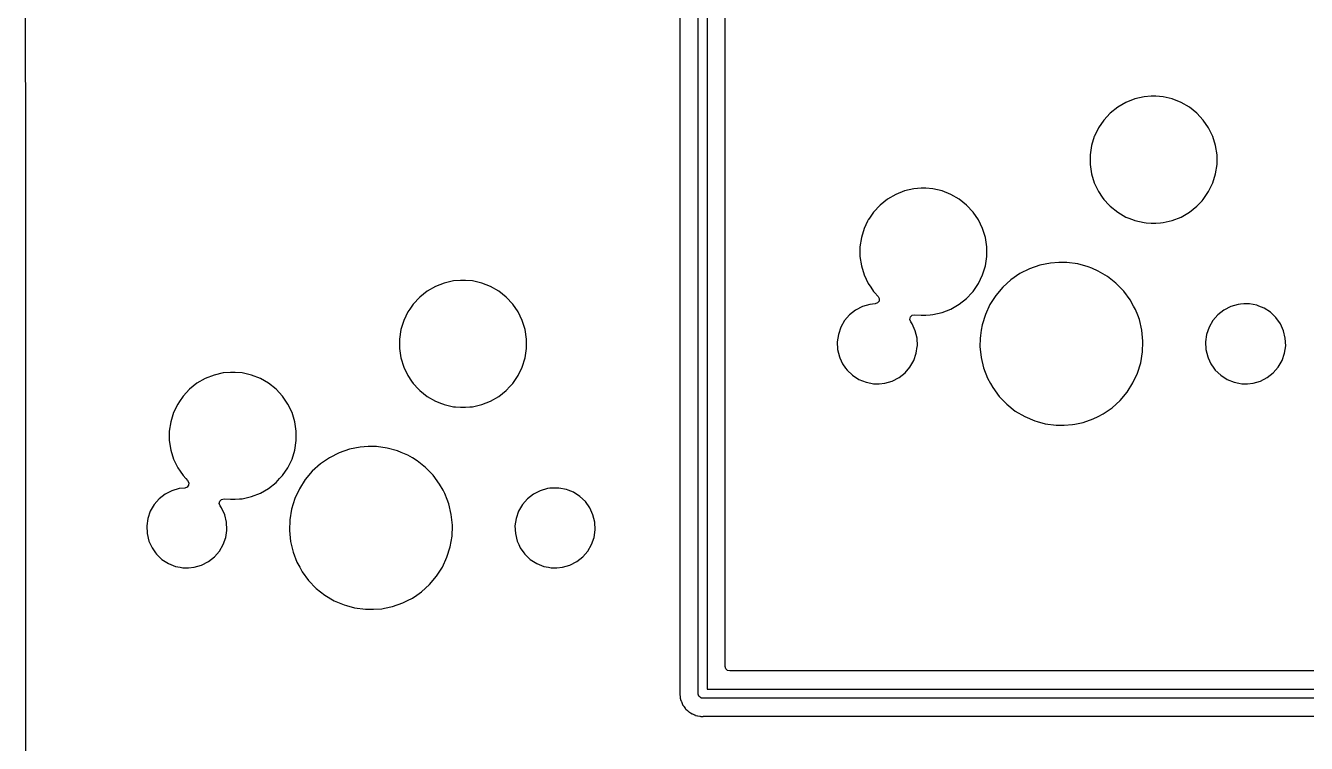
# Model space of a CAD drawing. Extents: x 100.2 to 199.4, y -159.8 to -70.5.
# Drawn here: x 100.2 to 135.53, y -112.37 to -92.57 of the extents above; entities that cross this region are included whole.
import ezdxf

# ---------------------------------------------------------------- set-up
doc = ezdxf.new("R2010")
doc.units = 0
doc.layers.add('BLACK', color=7, linetype='CONTINUOUS')

msp = doc.modelspace()

# ---------------------------------------------------------------- linework, layer by layer
at = {"layer": 'BLACK', "linetype": 'CONTINUOUS'}
for p, q in [((118.755, -111), (118.755, -84.5618)), ((119.005, -84.51), (119.005, -110.875)), ((119.505, -96.3972), (119.505, -84.5927)), ((118.254, -85.0516), (118.254, -110.929)), ((100.205, -96.4696), (100.203, -87.3234)), ((130.556, -94.6844), (130.329, -94.8156)), ((130.801, -94.5886), (130.556, -94.6844)), ((131.056, -94.5302), (130.801, -94.5886)), ((131.253, -94.5155), (131.056, -94.5302)), ((131.383, -94.5155), (131.253, -94.5155)), ((131.253, -94.5155), (131.253, -94.5155)), ((131.58, -94.5302), (131.383, -94.5155)), ((131.383, -94.5155), (131.383, -94.5155)), ((131.835, -94.5886), (131.58, -94.5302)), ((132.08, -94.6844), (131.835, -94.5886)), ((132.307, -94.8156), (132.08, -94.6844)), ((130.124, -94.9792), (129.946, -95.1715)), ((130.329, -94.8156), (130.124, -94.9792)), ((132.512, -94.9792), (132.307, -94.8156)), ((132.307, -94.8156), (132.307, -94.8156)), ((132.69, -95.1715), (132.512, -94.9792)), ((132.512, -94.9792), (132.512, -94.9792)), ((132.512, -94.9792), (132.512, -94.9792)), ((129.798, -95.3883), (129.687, -95.6192)), ((129.946, -95.1715), (129.798, -95.3883)), ((132.838, -95.3883), (132.69, -95.1715)), ((132.69, -95.1715), (132.69, -95.1715)), ((132.69, -95.1715), (132.69, -95.1715)), ((132.952, -95.6247), (132.838, -95.3883)), ((129.684, -95.6247), (129.607, -95.8754)), ((129.687, -95.6192), (129.684, -95.6247)), ((133.029, -95.8754), (132.952, -95.6247)), ((129.607, -95.8754), (129.567, -96.1348)), ((133.069, -96.1348), (133.029, -95.8754)), ((119.505, -101.293), (119.505, -96.3972)), ((129.567, -96.1348), (129.567, -96.3972)), ((129.567, -96.3972), (129.607, -96.6566)), ((133.029, -96.6566), (133.069, -96.3972)), ((133.069, -96.3972), (133.069, -96.1348)), ((100.207, -101.477), (100.205, -96.4696)), ((129.607, -96.6566), (129.684, -96.9073)), ((132.952, -96.9073), (133.029, -96.6566)), ((124.451, -97.1286), (124.206, -97.2244)), ((124.706, -97.0702), (124.451, -97.1286)), ((124.903, -97.0555), (124.706, -97.0702)), ((125.033, -97.0555), (124.903, -97.0555)), ((124.903, -97.0555), (124.903, -97.0555)), ((125.23, -97.0702), (125.033, -97.0555)), ((125.033, -97.0555), (125.033, -97.0555)), ((125.485, -97.1286), (125.23, -97.0702)), ((125.73, -97.2244), (125.485, -97.1286)), ((129.684, -96.9073), (129.798, -97.1437)), ((129.798, -97.1437), (129.905, -97.3013)), ((132.69, -97.3605), (132.838, -97.1437)), ((132.838, -97.1437), (132.952, -96.9073)), ((123.979, -97.3556), (123.774, -97.5192)), ((124.206, -97.2244), (123.979, -97.3556)), ((125.957, -97.3556), (125.73, -97.2244)), ((126.162, -97.5192), (125.957, -97.3556)), ((125.957, -97.3556), (125.957, -97.3556)), ((129.905, -97.3013), (129.946, -97.3605)), ((129.946, -97.3605), (130.093, -97.5192)), ((132.512, -97.5528), (132.655, -97.3981)), ((132.655, -97.3981), (132.69, -97.3605)), ((132.69, -97.3605), (132.69, -97.3605)), ((132.69, -97.3605), (132.69, -97.3605)), ((123.501, -97.8496), (123.458, -97.9137)), ((123.596, -97.7115), (123.501, -97.8496)), ((123.774, -97.5192), (123.596, -97.7115)), ((126.34, -97.7115), (126.162, -97.5192)), ((126.162, -97.5192), (126.162, -97.5192)), ((126.162, -97.5192), (126.162, -97.5192)), ((126.488, -97.9283), (126.34, -97.7115)), ((126.34, -97.7115), (126.34, -97.7115)), ((126.34, -97.7115), (126.34, -97.7115)), ((130.093, -97.5192), (130.124, -97.5528)), ((130.124, -97.5528), (130.329, -97.7164)), ((130.329, -97.7164), (130.556, -97.8476)), ((130.556, -97.8476), (130.638, -97.8795)), ((131.835, -97.9434), (132.08, -97.8476)), ((132.08, -97.8476), (132.307, -97.7164)), ((132.307, -97.7164), (132.512, -97.5528)), ((123.334, -98.1647), (123.257, -98.4154)), ((123.431, -97.9634), (123.334, -98.1647)), ((123.448, -97.9283), (123.431, -97.9634)), ((123.458, -97.9137), (123.448, -97.9283)), ((126.602, -98.1647), (126.488, -97.9283)), ((126.679, -98.4154), (126.602, -98.1647)), ((130.638, -97.8795), (130.785, -97.9373)), ((130.785, -97.9373), (130.801, -97.9434)), ((130.801, -97.9434), (131.056, -98.0018)), ((131.056, -98.0018), (131.112, -98.006)), ((131.112, -98.006), (131.253, -98.0165)), ((131.253, -98.0165), (131.253, -98.0165)), ((131.253, -98.0165), (131.383, -98.0165)), ((131.383, -98.0165), (131.507, -98.0073)), ((131.383, -98.0165), (131.383, -98.0165)), ((131.507, -98.0073), (131.58, -98.0018)), ((131.58, -98.0018), (131.835, -97.9434)), ((123.257, -98.4154), (123.218, -98.6748)), ((126.718, -98.6748), (126.679, -98.4154)), ((123.218, -98.6748), (123.218, -98.9372)), ((126.718, -98.9372), (126.718, -98.6748)), ((123.218, -98.9372), (123.257, -99.1966)), ((123.257, -99.1966), (123.334, -99.4473)), ((126.602, -99.4473), (126.679, -99.1966)), ((126.679, -99.1966), (126.718, -98.9372)), ((127.9, -99.2751), (127.632, -99.4106)), ((128.184, -99.1765), (127.9, -99.2751)), ((128.478, -99.1166), (128.184, -99.1765)), ((128.703, -99.1016), (128.478, -99.1166)), ((128.928, -99.1016), (128.703, -99.1016)), ((128.703, -99.1016), (128.703, -99.1016)), ((129.226, -99.1417), (128.928, -99.1016)), ((129.516, -99.221), (129.226, -99.1417)), ((129.226, -99.1417), (129.226, -99.1417)), ((129.226, -99.1417), (129.226, -99.1417)), ((129.611, -99.2616), (129.516, -99.221)), ((129.793, -99.3383), (129.611, -99.2616)), ((112.006, -99.6102), (111.751, -99.6686)), ((112.203, -99.5955), (112.006, -99.6102)), ((112.333, -99.5955), (112.203, -99.5955)), ((112.203, -99.5955), (112.203, -99.5955)), ((112.53, -99.6102), (112.333, -99.5955)), ((112.333, -99.5955), (112.333, -99.5955)), ((112.785, -99.6686), (112.53, -99.6102)), ((123.334, -99.4473), (123.448, -99.6837)), ((126.488, -99.6837), (126.602, -99.4473)), ((127.384, -99.5807), (127.161, -99.7822)), ((127.632, -99.4106), (127.384, -99.5807)), ((129.922, -99.4149), (129.793, -99.3383)), ((130.051, -99.4915), (129.922, -99.4149)), ((130.275, -99.6686), (130.051, -99.4915)), ((111.279, -99.8956), (111.074, -100.059)), ((111.506, -99.7644), (111.279, -99.8956)), ((111.751, -99.6686), (111.506, -99.7644)), ((113.03, -99.7644), (112.785, -99.6686)), ((113.257, -99.8956), (113.03, -99.7644)), ((113.462, -100.059), (113.257, -99.8956)), ((113.257, -99.8956), (113.257, -99.8956)), ((123.448, -99.6837), (123.515, -99.7822)), ((123.515, -99.7822), (123.596, -99.9005)), ((123.596, -99.9005), (123.623, -99.9297)), ((123.623, -99.9297), (123.722, -100.037)), ((126.162, -100.093), (126.313, -99.9297)), ((126.313, -99.9297), (126.34, -99.9005)), ((126.34, -99.9005), (126.488, -99.6837)), ((126.34, -99.9005), (126.34, -99.9005)), ((126.34, -99.9005), (126.34, -99.9005)), ((127.161, -99.7822), (126.967, -100.012)), ((130.287, -99.6777), (130.275, -99.6686)), ((130.496, -99.8937), (130.287, -99.6777)), ((130.674, -100.136), (130.496, -99.8937)), ((110.896, -100.252), (110.798, -100.394)), ((111.074, -100.059), (110.896, -100.252)), ((113.64, -100.252), (113.462, -100.059)), ((113.462, -100.059), (113.462, -100.059)), ((113.462, -100.059), (113.462, -100.059)), ((113.788, -100.468), (113.64, -100.252)), ((113.64, -100.252), (113.64, -100.252)), ((113.64, -100.252), (113.64, -100.252)), ((123.287, -100.319), (123.1, -100.415)), ((123.489, -100.26), (123.287, -100.319)), ((123.643, -100.245), (123.489, -100.26)), ((123.707, -100.22), (123.643, -100.245)), ((123.747, -100.166), (123.707, -100.22)), ((123.722, -100.037), (123.753, -100.098)), ((123.753, -100.098), (123.747, -100.166)), ((125.73, -100.388), (125.957, -100.256)), ((125.957, -100.256), (126.162, -100.093)), ((126.805, -100.265), (126.679, -100.538)), ((126.967, -100.012), (126.805, -100.265)), ((130.768, -100.308), (130.674, -100.136)), ((130.818, -100.399), (130.768, -100.308)), ((133.447, -100.319), (133.26, -100.415)), ((133.649, -100.26), (133.447, -100.319)), ((133.718, -100.253), (133.649, -100.26)), ((133.806, -100.245), (133.718, -100.253)), ((133.963, -100.245), (133.806, -100.245)), ((134.17, -100.284), (133.963, -100.245)), ((133.963, -100.245), (133.963, -100.245)), ((134.219, -100.304), (134.17, -100.284)), ((134.17, -100.284), (134.17, -100.284)), ((134.17, -100.284), (134.17, -100.284)), ((134.365, -100.363), (134.219, -100.304)), ((110.748, -100.468), (110.634, -100.705)), ((110.798, -100.394), (110.748, -100.468)), ((113.902, -100.705), (113.788, -100.468)), ((122.934, -100.545), (122.797, -100.704)), ((123.1, -100.415), (122.934, -100.545)), ((124.595, -100.674), (124.611, -100.606)), ((124.618, -100.739), (124.595, -100.674)), ((124.611, -100.606), (124.66, -100.558)), ((124.66, -100.558), (124.728, -100.543)), ((124.728, -100.543), (124.903, -100.556)), ((124.903, -100.556), (124.903, -100.556)), ((124.903, -100.556), (125.033, -100.556)), ((125.033, -100.556), (125.156, -100.547)), ((125.033, -100.556), (125.033, -100.556)), ((125.156, -100.547), (125.23, -100.542)), ((125.23, -100.542), (125.485, -100.483)), ((125.485, -100.483), (125.73, -100.388)), ((126.679, -100.538), (126.59, -100.825)), ((130.88, -100.558), (130.818, -100.399)), ((130.926, -100.68), (130.88, -100.558)), ((130.996, -100.972), (130.926, -100.68)), ((133.094, -100.545), (132.957, -100.704)), ((133.26, -100.415), (133.094, -100.545)), ((134.542, -100.476), (134.365, -100.363)), ((134.694, -100.621), (134.542, -100.476)), ((134.542, -100.476), (134.542, -100.476)), ((134.542, -100.476), (134.542, -100.476)), ((134.816, -100.793), (134.694, -100.621)), ((134.694, -100.621), (134.694, -100.621)), ((110.557, -100.955), (110.517, -101.215)), ((110.634, -100.705), (110.557, -100.955)), ((113.979, -100.955), (113.902, -100.705)), ((114.018, -101.215), (113.979, -100.955)), ((122.692, -100.886), (122.623, -101.085)), ((122.797, -100.704), (122.692, -100.886)), ((124.656, -100.793), (124.618, -100.739)), ((124.744, -100.984), (124.656, -100.793)), ((124.656, -100.793), (124.656, -100.793)), ((124.656, -100.793), (124.656, -100.793)), ((124.793, -101.189), (124.744, -100.984)), ((126.565, -100.973), (126.54, -101.121)), ((126.59, -100.825), (126.565, -100.973)), ((131.026, -101.271), (130.996, -100.972)), ((132.852, -100.886), (132.783, -101.085)), ((132.957, -100.704), (132.852, -100.886)), ((134.904, -100.984), (134.816, -100.793)), ((134.816, -100.793), (134.816, -100.793)), ((134.816, -100.793), (134.816, -100.793)), ((134.953, -101.189), (134.904, -100.984)), ((110.517, -101.215), (110.517, -101.477)), ((114.018, -101.477), (114.018, -101.215)), ((119.505, -110.25), (119.505, -101.293)), ((122.623, -101.085), (122.593, -101.293)), ((122.593, -101.293), (122.603, -101.503)), ((122.593, -101.293), (122.593, -101.293)), ((124.803, -101.399), (124.793, -101.189)), ((124.8, -101.421), (124.803, -101.399)), ((126.537, -101.202), (126.53, -101.421)), ((126.54, -101.121), (126.537, -101.202)), ((131.016, -101.571), (131.025, -101.293)), ((131.025, -101.293), (131.026, -101.271)), ((132.783, -101.085), (132.753, -101.293)), ((132.753, -101.293), (132.763, -101.503)), ((132.753, -101.293), (132.753, -101.293)), ((134.933, -101.607), (134.963, -101.399)), ((134.963, -101.399), (134.953, -101.189)), ((100.208, -106.373), (100.207, -101.477)), ((110.517, -101.477), (110.557, -101.737)), ((110.557, -101.737), (110.634, -101.987)), ((113.902, -101.987), (113.979, -101.737)), ((113.979, -101.737), (114.018, -101.477)), ((122.603, -101.503), (122.652, -101.708)), ((122.652, -101.708), (122.666, -101.737)), ((122.666, -101.737), (122.74, -101.899)), ((124.704, -101.806), (124.773, -101.607)), ((124.773, -101.607), (124.8, -101.421)), ((126.53, -101.421), (126.56, -101.72)), ((126.56, -101.72), (126.63, -102.012)), ((130.966, -101.867), (131.016, -101.571)), ((132.763, -101.503), (132.812, -101.708)), ((132.812, -101.708), (132.826, -101.737)), ((132.826, -101.737), (132.9, -101.899)), ((134.864, -101.806), (134.933, -101.607)), ((110.634, -101.987), (110.748, -102.224)), ((113.788, -102.224), (113.902, -101.987)), ((122.74, -101.899), (122.823, -102.016)), ((122.823, -102.016), (122.862, -102.071)), ((122.862, -102.071), (123.014, -102.216)), ((124.462, -102.147), (124.599, -101.988)), ((124.599, -101.988), (124.704, -101.806)), ((126.63, -102.012), (126.738, -102.293)), ((130.877, -102.154), (130.966, -101.867)), ((132.9, -101.899), (132.983, -102.016)), ((132.983, -102.016), (133.022, -102.071)), ((133.022, -102.071), (133.174, -102.216)), ((134.622, -102.147), (134.759, -101.988)), ((134.759, -101.988), (134.864, -101.806)), ((104.929, -102.436), (104.724, -102.599)), ((105.156, -102.304), (104.929, -102.436)), ((105.401, -102.209), (105.156, -102.304)), ((105.656, -102.15), (105.401, -102.209)), ((105.853, -102.135), (105.656, -102.15)), ((105.983, -102.135), (105.853, -102.135)), ((105.853, -102.135), (105.853, -102.135)), ((106.18, -102.15), (105.983, -102.135)), ((105.983, -102.135), (105.983, -102.135)), ((106.435, -102.209), (106.18, -102.15)), ((106.68, -102.304), (106.435, -102.209)), ((106.907, -102.436), (106.68, -102.304)), ((107.112, -102.599), (106.907, -102.436)), ((106.907, -102.436), (106.907, -102.436)), ((110.748, -102.224), (110.85, -102.373)), ((110.85, -102.373), (110.896, -102.44)), ((110.896, -102.44), (111.043, -102.599)), ((113.561, -102.526), (113.64, -102.44)), ((113.64, -102.44), (113.788, -102.224)), ((113.64, -102.44), (113.64, -102.44)), ((113.64, -102.44), (113.64, -102.44)), ((123.014, -102.216), (123.014, -102.216)), ((123.014, -102.216), (123.014, -102.216)), ((123.014, -102.216), (123.191, -102.329)), ((123.191, -102.329), (123.191, -102.329)), ((123.191, -102.329), (123.386, -102.408)), ((123.386, -102.408), (123.515, -102.432)), ((123.515, -102.432), (123.593, -102.447)), ((123.593, -102.447), (123.593, -102.447)), ((123.593, -102.447), (123.75, -102.447)), ((123.75, -102.447), (123.907, -102.432)), ((123.75, -102.447), (123.75, -102.447)), ((123.907, -102.432), (124.109, -102.373)), ((124.109, -102.373), (124.296, -102.277)), ((124.296, -102.277), (124.462, -102.147)), ((126.738, -102.293), (126.818, -102.44)), ((126.818, -102.44), (126.882, -102.556)), ((130.589, -102.68), (130.751, -102.427)), ((130.751, -102.427), (130.877, -102.154)), ((133.174, -102.216), (133.174, -102.216)), ((133.174, -102.216), (133.174, -102.216)), ((133.174, -102.216), (133.351, -102.329)), ((133.351, -102.329), (133.351, -102.329)), ((133.351, -102.329), (133.546, -102.408)), ((133.546, -102.408), (133.675, -102.432)), ((133.675, -102.432), (133.753, -102.447)), ((133.753, -102.447), (133.753, -102.447)), ((133.753, -102.447), (133.91, -102.447)), ((133.91, -102.447), (134.067, -102.432)), ((133.91, -102.447), (133.91, -102.447)), ((134.067, -102.432), (134.269, -102.373)), ((134.269, -102.373), (134.456, -102.277)), ((134.456, -102.277), (134.622, -102.147)), ((104.546, -102.792), (104.445, -102.939)), ((104.724, -102.599), (104.546, -102.792)), ((107.29, -102.792), (107.112, -102.599)), ((107.112, -102.599), (107.112, -102.599)), ((107.112, -102.599), (107.112, -102.599)), ((107.438, -103.008), (107.29, -102.792)), ((107.29, -102.792), (107.29, -102.792)), ((107.29, -102.792), (107.29, -102.792)), ((111.043, -102.599), (111.074, -102.633)), ((111.074, -102.633), (111.279, -102.796)), ((111.279, -102.796), (111.506, -102.928)), ((113.03, -102.928), (113.257, -102.796)), ((113.257, -102.796), (113.462, -102.633)), ((113.462, -102.633), (113.561, -102.526)), ((126.882, -102.556), (127.06, -102.798)), ((127.06, -102.798), (127.269, -103.014)), ((130.395, -102.91), (130.589, -102.68)), ((104.398, -103.008), (104.284, -103.245)), ((104.445, -102.939), (104.398, -103.008)), ((107.552, -103.245), (107.438, -103.008)), ((111.506, -102.928), (111.675, -102.994)), ((111.675, -102.994), (111.727, -103.014)), ((111.727, -103.014), (111.751, -103.023)), ((111.751, -103.023), (112.006, -103.082)), ((112.006, -103.082), (112.062, -103.086)), ((112.062, -103.086), (112.203, -103.096)), ((112.203, -103.096), (112.203, -103.096)), ((112.203, -103.096), (112.333, -103.096)), ((112.333, -103.096), (112.456, -103.087)), ((112.333, -103.096), (112.333, -103.096)), ((112.456, -103.087), (112.53, -103.082)), ((112.53, -103.082), (112.785, -103.023)), ((112.785, -103.023), (113.03, -102.928)), ((127.269, -103.014), (127.505, -103.201)), ((129.924, -103.281), (130.172, -103.111)), ((130.172, -103.111), (130.395, -102.91)), ((104.207, -103.495), (104.167, -103.755)), ((104.284, -103.245), (104.207, -103.495)), ((107.629, -103.495), (107.552, -103.245)), ((107.668, -103.755), (107.629, -103.495)), ((127.505, -103.201), (127.763, -103.354)), ((127.763, -103.354), (128.04, -103.471)), ((128.04, -103.471), (128.04, -103.471)), ((128.04, -103.471), (128.04, -103.471)), ((128.04, -103.471), (128.104, -103.488)), ((128.104, -103.488), (128.33, -103.55)), ((129.151, -103.56), (129.372, -103.515)), ((129.372, -103.515), (129.656, -103.417)), ((129.656, -103.417), (129.79, -103.349)), ((129.79, -103.349), (129.924, -103.281)), ((129.924, -103.281), (129.924, -103.281)), ((104.167, -103.755), (104.167, -104.017)), ((107.668, -104.017), (107.668, -103.755)), ((128.33, -103.55), (128.628, -103.59)), ((128.628, -103.59), (128.853, -103.59)), ((128.853, -103.59), (129.078, -103.575)), ((128.853, -103.59), (128.853, -103.59)), ((129.078, -103.575), (129.151, -103.56)), ((104.167, -104.017), (104.207, -104.277)), ((107.629, -104.277), (107.668, -104.017)), ((109.428, -104.197), (109.134, -104.256)), ((109.653, -104.182), (109.428, -104.197)), ((109.878, -104.182), (109.653, -104.182)), ((109.653, -104.182), (109.653, -104.182)), ((110.176, -104.222), (109.878, -104.182)), ((110.466, -104.301), (110.176, -104.222)), ((110.176, -104.222), (110.176, -104.222)), ((110.176, -104.222), (110.176, -104.222)), ((104.207, -104.277), (104.284, -104.527)), ((104.284, -104.527), (104.398, -104.764)), ((107.438, -104.764), (107.552, -104.527)), ((107.552, -104.527), (107.629, -104.277)), ((108.582, -104.491), (108.334, -104.661)), ((108.85, -104.355), (108.582, -104.491)), ((109.134, -104.256), (108.85, -104.355)), ((110.561, -104.342), (110.466, -104.301)), ((110.743, -104.418), (110.561, -104.342)), ((110.872, -104.495), (110.743, -104.418)), ((111.001, -104.571), (110.872, -104.495)), ((111.237, -104.758), (111.001, -104.571)), ((111.001, -104.571), (111.001, -104.571)), ((111.001, -104.571), (111.001, -104.571)), ((104.398, -104.764), (104.465, -104.862)), ((104.465, -104.862), (104.546, -104.98)), ((107.29, -104.98), (107.438, -104.764)), ((108.111, -104.862), (107.917, -105.092)), ((108.334, -104.661), (108.111, -104.862)), ((111.446, -104.974), (111.237, -104.758)), ((104.546, -104.98), (104.625, -105.066)), ((104.625, -105.066), (104.672, -105.117)), ((104.697, -105.246), (104.657, -105.3)), ((104.672, -105.117), (104.703, -105.178)), ((104.703, -105.178), (104.697, -105.246)), ((106.907, -105.336), (107.112, -105.173)), ((107.112, -105.173), (107.211, -105.066)), ((107.211, -105.066), (107.29, -104.98)), ((107.29, -104.98), (107.29, -104.98)), ((107.29, -104.98), (107.29, -104.98)), ((107.917, -105.092), (107.755, -105.345)), ((111.624, -105.216), (111.446, -104.974)), ((111.718, -105.388), (111.624, -105.216)), ((103.884, -105.625), (103.747, -105.784)), ((104.05, -105.495), (103.884, -105.625)), ((104.237, -105.399), (104.05, -105.495)), ((104.439, -105.34), (104.237, -105.399)), ((104.593, -105.325), (104.439, -105.34)), ((104.657, -105.3), (104.593, -105.325)), ((105.561, -105.686), (105.61, -105.638)), ((105.61, -105.638), (105.678, -105.623)), ((105.678, -105.623), (105.853, -105.636)), ((105.853, -105.636), (105.853, -105.636)), ((105.853, -105.636), (105.983, -105.636)), ((105.983, -105.636), (106.106, -105.627)), ((105.983, -105.636), (105.983, -105.636)), ((106.106, -105.627), (106.18, -105.622)), ((106.18, -105.622), (106.435, -105.563)), ((106.435, -105.563), (106.68, -105.468)), ((106.68, -105.468), (106.907, -105.336)), ((107.629, -105.618), (107.54, -105.905)), ((107.755, -105.345), (107.629, -105.618)), ((111.768, -105.479), (111.718, -105.388)), ((111.83, -105.638), (111.768, -105.479)), ((111.876, -105.76), (111.83, -105.638)), ((114.044, -105.625), (113.907, -105.784)), ((114.21, -105.495), (114.044, -105.625)), ((114.397, -105.399), (114.21, -105.495)), ((114.599, -105.34), (114.397, -105.399)), ((114.668, -105.333), (114.599, -105.34)), ((114.756, -105.325), (114.668, -105.333)), ((114.913, -105.325), (114.756, -105.325)), ((115.12, -105.364), (114.913, -105.325)), ((114.913, -105.325), (114.913, -105.325)), ((115.169, -105.384), (115.12, -105.364)), ((115.12, -105.364), (115.12, -105.364)), ((115.12, -105.364), (115.12, -105.364)), ((115.315, -105.443), (115.169, -105.384)), ((115.492, -105.556), (115.315, -105.443)), ((115.644, -105.701), (115.492, -105.556)), ((115.492, -105.556), (115.492, -105.556)), ((115.492, -105.556), (115.492, -105.556)), ((103.642, -105.966), (103.573, -106.165)), ((103.747, -105.784), (103.642, -105.966)), ((105.545, -105.754), (105.561, -105.686)), ((105.568, -105.819), (105.545, -105.754)), ((105.606, -105.873), (105.568, -105.819)), ((105.694, -106.064), (105.606, -105.873)), ((105.606, -105.873), (105.606, -105.873)), ((105.606, -105.873), (105.606, -105.873)), ((107.54, -105.905), (107.49, -106.201)), ((111.946, -106.052), (111.876, -105.76)), ((113.802, -105.966), (113.733, -106.165)), ((113.907, -105.784), (113.802, -105.966)), ((115.766, -105.873), (115.644, -105.701)), ((115.644, -105.701), (115.644, -105.701)), ((115.854, -106.064), (115.766, -105.873)), ((115.766, -105.873), (115.766, -105.873)), ((115.766, -105.873), (115.766, -105.873)), ((103.573, -106.165), (103.543, -106.373)), ((105.743, -106.269), (105.694, -106.064)), ((105.753, -106.479), (105.743, -106.269)), ((107.49, -106.201), (107.48, -106.501)), ((111.976, -106.351), (111.946, -106.052)), ((113.733, -106.165), (113.703, -106.373)), ((115.903, -106.269), (115.854, -106.064)), ((115.913, -106.479), (115.903, -106.269)), ((100.21, -115.869), (100.208, -106.373)), ((103.543, -106.373), (103.553, -106.583)), ((103.543, -106.373), (103.543, -106.373)), ((103.553, -106.583), (103.602, -106.788)), ((105.654, -106.886), (105.723, -106.687)), ((105.723, -106.687), (105.75, -106.501)), ((105.75, -106.501), (105.753, -106.479)), ((107.48, -106.501), (107.51, -106.8)), ((111.916, -106.947), (111.966, -106.651)), ((111.966, -106.651), (111.975, -106.373)), ((111.975, -106.373), (111.976, -106.351)), ((113.703, -106.373), (113.713, -106.583)), ((113.703, -106.373), (113.703, -106.373)), ((113.713, -106.583), (113.762, -106.788)), ((115.814, -106.886), (115.883, -106.687)), ((115.883, -106.687), (115.913, -106.479)), ((103.602, -106.788), (103.647, -106.886)), ((103.647, -106.886), (103.69, -106.979)), ((103.69, -106.979), (103.785, -107.113)), ((105.549, -107.068), (105.654, -106.886)), ((107.51, -106.8), (107.58, -107.092)), ((111.827, -107.234), (111.916, -106.947)), ((113.762, -106.788), (113.807, -106.886)), ((113.807, -106.886), (113.85, -106.979)), ((113.85, -106.979), (113.945, -107.113)), ((115.709, -107.068), (115.814, -106.886)), ((103.785, -107.113), (103.812, -107.151)), ((103.812, -107.151), (103.964, -107.296)), ((103.964, -107.296), (103.964, -107.296)), ((103.964, -107.296), (103.964, -107.296)), ((103.964, -107.296), (104.141, -107.409)), ((105.059, -107.453), (105.246, -107.357)), ((105.246, -107.357), (105.412, -107.227)), ((105.412, -107.227), (105.549, -107.068)), ((107.58, -107.092), (107.688, -107.373)), ((107.688, -107.373), (107.764, -107.512)), ((111.701, -107.507), (111.827, -107.234)), ((113.945, -107.113), (113.972, -107.151)), ((113.972, -107.151), (114.124, -107.296)), ((114.124, -107.296), (114.124, -107.296)), ((114.124, -107.296), (114.124, -107.296)), ((114.124, -107.296), (114.301, -107.409)), ((115.219, -107.453), (115.406, -107.357)), ((115.406, -107.357), (115.572, -107.227)), ((115.572, -107.227), (115.709, -107.068)), ((104.141, -107.409), (104.141, -107.409)), ((104.141, -107.409), (104.336, -107.488)), ((104.336, -107.488), (104.465, -107.512)), ((104.465, -107.512), (104.543, -107.527)), ((104.543, -107.527), (104.543, -107.527)), ((104.543, -107.527), (104.7, -107.527)), ((104.7, -107.527), (104.857, -107.512)), ((104.7, -107.527), (104.7, -107.527)), ((104.857, -107.512), (105.059, -107.453)), ((107.764, -107.512), (107.832, -107.636)), ((107.832, -107.636), (108.01, -107.878)), ((111.539, -107.76), (111.701, -107.507)), ((114.301, -107.409), (114.301, -107.409)), ((114.301, -107.409), (114.496, -107.488)), ((114.496, -107.488), (114.625, -107.512)), ((114.625, -107.512), (114.703, -107.527)), ((114.703, -107.527), (114.703, -107.527)), ((114.703, -107.527), (114.86, -107.527)), ((114.86, -107.527), (115.017, -107.512)), ((114.86, -107.527), (114.86, -107.527)), ((115.017, -107.512), (115.219, -107.453)), ((108.01, -107.878), (108.219, -108.094)), ((108.219, -108.094), (108.455, -108.281)), ((111.122, -108.191), (111.345, -107.99)), ((111.345, -107.99), (111.539, -107.76)), ((108.455, -108.281), (108.713, -108.434)), ((108.713, -108.434), (108.99, -108.551)), ((110.606, -108.497), (110.74, -108.429)), ((110.74, -108.429), (110.874, -108.361)), ((110.874, -108.361), (110.992, -108.281)), ((110.992, -108.281), (111.122, -108.191)), ((108.99, -108.551), (108.99, -108.551)), ((108.99, -108.551), (108.99, -108.551)), ((108.99, -108.551), (109.054, -108.568)), ((109.054, -108.568), (109.28, -108.63)), ((109.28, -108.63), (109.578, -108.67)), ((109.578, -108.67), (109.803, -108.67)), ((109.803, -108.67), (110.028, -108.655)), ((109.803, -108.67), (109.803, -108.67)), ((110.028, -108.655), (110.101, -108.64)), ((110.101, -108.64), (110.322, -108.595)), ((110.322, -108.595), (110.606, -108.497)), ((119.522, -110.312), (119.505, -110.25)), ((119.567, -110.358), (119.522, -110.312)), ((119.629, -110.374), (119.567, -110.358)), ((136.981, -110.374), (119.629, -110.374)), ((118.254, -110.929), (118.252, -110.952)), ((119.005, -110.875), (184.845, -110.875)), ((118.252, -110.952), (118.251, -110.96)), ((118.251, -110.96), (118.254, -111.016)), ((118.254, -111.016), (118.254, -111.024)), ((118.254, -111.024), (118.254, -111.039)), ((118.254, -111.039), (118.256, -111.055)), ((118.256, -111.055), (118.257, -111.063)), ((118.257, -111.063), (118.261, -111.118)), ((118.261, -111.118), (118.263, -111.126)), ((118.263, -111.126), (118.268, -111.149)), ((118.268, -111.149), (118.269, -111.157)), ((118.269, -111.157), (118.269, -111.157)), ((118.269, -111.157), (118.29, -111.208)), ((118.29, -111.208), (118.29, -111.208)), ((118.29, -111.208), (118.292, -111.216)), ((118.292, -111.216), (118.301, -111.241)), ((118.301, -111.241), (118.31, -111.268)), ((118.31, -111.268), (118.31, -111.268)), ((118.31, -111.268), (118.314, -111.275)), ((118.314, -111.275), (118.325, -111.296)), ((118.758, -111.009), (118.755, -111)), ((118.756, -111.018), (118.758, -111.009)), ((118.767, -111.042), (118.756, -111.018)), ((118.775, -111.068), (118.767, -111.042)), ((118.782, -111.074), (118.775, -111.068)), ((118.786, -111.082), (118.782, -111.074)), ((118.808, -111.096), (118.786, -111.082)), ((118.828, -111.114), (118.808, -111.096)), ((118.837, -111.115), (118.828, -111.114)), ((118.845, -111.12), (118.837, -111.115)), ((118.88, -111.125), (118.845, -111.12)), ((184.896, -111.125), (118.88, -111.125)), ((118.325, -111.296), (118.328, -111.304)), ((118.328, -111.304), (118.36, -111.349)), ((118.36, -111.349), (118.364, -111.355)), ((118.364, -111.355), (118.394, -111.402)), ((118.394, -111.402), (118.4, -111.407)), ((118.4, -111.407), (118.416, -111.425)), ((118.416, -111.425), (118.42, -111.432)), ((118.42, -111.432), (118.463, -111.467)), ((118.463, -111.467), (118.469, -111.472)), ((118.469, -111.472), (118.509, -111.51)), ((118.509, -111.51), (118.517, -111.514)), ((118.517, -111.514), (118.536, -111.527)), ((118.536, -111.527), (118.542, -111.532)), ((118.542, -111.532), (118.592, -111.556)), ((118.592, -111.556), (118.599, -111.559)), ((118.599, -111.559), (118.634, -111.579)), ((118.634, -111.579), (118.648, -111.586)), ((118.648, -111.586), (118.656, -111.588)), ((118.656, -111.588), (118.678, -111.596)), ((118.678, -111.596), (118.68, -111.597)), ((118.68, -111.597), (118.685, -111.6)), ((118.685, -111.6), (118.74, -111.61)), ((118.74, -111.61), (118.747, -111.612)), ((118.747, -111.612), (118.801, -111.625)), ((118.801, -111.625), (118.809, -111.625)), ((118.809, -111.625), (118.832, -111.628)), ((118.832, -111.628), (118.84, -111.629)), ((118.84, -111.629), (118.896, -111.626)), ((118.896, -111.626), (118.904, -111.625)), ((118.904, -111.625), (184.814, -111.625))]:
    msp.add_line(p, q, dxfattribs=at)

doc.saveas('drawing.dxf')
